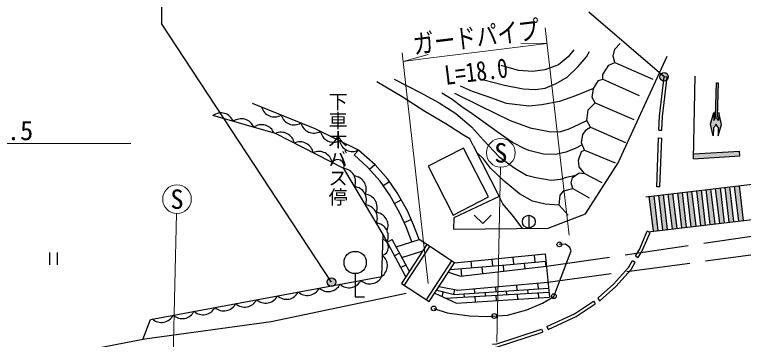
# Model space of a CAD drawing. Units: millimetres at full size, sheet at 1:1000; details may follow other scales. Extents: x 40000 to 680000, y 20000 to 380000.
# Drawn here: x 132782 to 201520, y 300130 to 330779 of the extents above; entities that cross this region are included whole.
import ezdxf
from ezdxf.enums import TextEntityAlignment as Align

# ---------------------------------------------------------------- set-up
doc = ezdxf.new("R2010")
doc.units = ezdxf.units.MM
doc.header["$LTSCALE"] = 1000
doc.linetypes.add('DASHED', pattern=[7.5, 6, -1.5])
for name, color, linetype, lineweight in [('M-BGD', 7, 'Continuous', 25), ('M-STR-HTXT', 7, 'Continuous', 13), ('M-STR-STRC', 7, 'Continuous', 25)]:
    doc.layers.add(name, color=color, linetype=linetype, lineweight=lineweight)
doc.layers.add('M-BMK-HTXT', color=7, linetype='Continuous')
doc.styles.add('@ＭＳ ゴシック', font='')
doc.styles.add('ＭＳ ゴシック', font='')
doc.styles.get('@ＭＳ ゴシック').set_extended_font_data('@MS Gothic')
doc.styles.get('ＭＳ ゴシック').set_extended_font_data('MS Gothic')

msp = doc.modelspace()

# ---------------------------------------------------------------- hatches: boundary and pattern name
at = {"layer": 'M-STR-STRC'}
for points in [[(193699, 324686, -1), (194374, 325116, -0.41421), (194252, 324563, -0.41421)], [(198935, 320436), (198965, 320354), (199041, 320218), (199137, 320093), (199150, 320077), (199126, 319328), (199461, 320418), (199196, 321527), (199172, 320778), (199105, 320870), (199059, 320974), (199037, 321086), (199033, 321157), (199135, 324330), (198986, 324335), (198884, 321162), (198876, 321091), (198847, 320981), (198794, 320879), (198721, 320792), (198745, 321541), (198410, 320452), (198674, 319343), (198698, 320092), (198712, 320107), (198816, 320225), (198900, 320356)], [(196835, 317627), (196826, 317175), (201193, 317455), (201164, 317904)], [(197528, 314212), (197081, 314160), (197468, 310873), (197915, 310925)], [(198362, 310978), (198809, 311030), (198422, 314318), (197975, 314265)], [(199315, 314423), (198869, 314370), (199255, 311083), (199702, 311136)], [(200209, 314528), (199762, 314475), (200149, 311188), (200596, 311241)], [(201103, 314633), (200656, 314581), (201043, 311293), (201490, 311346)], [(193059, 313686), (192612, 313634), (192999, 310346), (193446, 310399)], [(193952, 313791), (193506, 313739), (193892, 310452), (194339, 310504)], [(194786, 310557), (195233, 310610), (194846, 313897), (194399, 313844)], [(195680, 310662), (196127, 310715), (195740, 314002), (195293, 313949)], [(196634, 314107), (196187, 314055), (196574, 310767), (197021, 310820)], [(162328, 305318, -1), (163003, 305748, -0.41421), (162880, 305196, -0.41421)]]:
    msp.add_hatch(color=256, dxfattribs=at).paths.add_polyline_path(points)

# ---------------------------------------------------------------- linework, layer by layer
at = {"layer": 'M-BGD'}
for p, q in [((194325, 324867), (194037, 324901)), ((193549, 319884), (193839, 319873)), ((193356, 314536), (193522, 319143)), ((193522, 319143), (193813, 319132)), ((193646, 314526), (193813, 319132)), ((165216, 318001), (164800, 317533)), ((166269, 316179), (166767, 316621)), ((167547, 314645), (168126, 315038)), ((193646, 314526), (193356, 314536)), ((168614, 312955), (169233, 313310)), ((169512, 311171), (170180, 311460)), ((181281, 311842), (181281, 310642)), ((192716, 310223), (192443, 310341)), ((167936, 309306), (168395, 309552)), ((170014, 306529), (168395, 309552)), ((168757, 308876), (170939, 309552)), ((171674, 309072), (170939, 309552)), ((171674, 309072), (169280, 305406)), ((171925, 308908), (169531, 305242)), ((174284, 307367), (171674, 309072)), ((136090, 308346), (136090, 307172)), ((136790, 308346), (136790, 307172)), ((169088, 308259), (168628, 308013)), ((169295, 307871), (171294, 308490)), ((174284, 307367), (182831, 308196)), ((181771, 308093), (181837, 307413)), ((182831, 308196), (183227, 304107)), ((191338, 308013), (191593, 307860)), ((171639, 303865), (174033, 307531)), ((171891, 303701), (174284, 307367)), ((175809, 307515), (175860, 306890)), ((177800, 307708), (177854, 307052)), ((179781, 307900), (179847, 307220)), ((180842, 307316), (180892, 306796)), ((182833, 307509), (182879, 307028)), ((191069, 307564), (191324, 307411)), ((169683, 307147), (169223, 306901)), ((174864, 306809), (174921, 306101)), ((176857, 306971), (176909, 306333)), ((178850, 307133), (178897, 306564)), ((164903, 306336), (164903, 304161)), ((169280, 305406), (171891, 303701)), ((180117, 305277), (180151, 304761)), ((182110, 305451), (182147, 304892)), ((173198, 304640), (173082, 304190)), ((173432, 304031), (183182, 304575)), ((174285, 304849), (174167, 304390)), ((176132, 304927), (176160, 304497)), ((177158, 304563), (177179, 304240)), ((178124, 305102), (178156, 304629)), ((179154, 304695), (179176, 304351)), ((181149, 304826), (181173, 304463)), ((182172, 304519), (182203, 304044)), ((164903, 304161), (165792, 304161)), ((175162, 304431), (175182, 304128)), ((176181, 304184), (176214, 303674)), ((178178, 304296), (178211, 303797)), ((180175, 304407), (180207, 303921)), ((187782, 304022), (187947, 303775)), ((187377, 303751), (187542, 303504)), ((182479, 301112), (182604, 300843)), ((182972, 301341), (183097, 301071))]:
    msp.add_line(p, q, dxfattribs=at)
at = {"layer": 'M-BGD', "linetype": 'DASHED'}
for p, q in [((182943, 307035), (211833, 311251)), ((183089, 305537), (212046, 309439))]:
    msp.add_line(p, q, dxfattribs=at)
at = {"layer": 'M-BGD'}
for points in [[(189398, 326251), (189251, 326857), (189391, 327510), (189905, 328061)], [(177049, 324619), (178989, 324124), (180760, 323779), (181912, 323708), (182824, 323849), (183846, 324267), (184892, 324878), (185901, 325860), (186707, 326790), (187009, 327303)], [(185519, 327437), (185005, 326791), (184075, 326039), (182800, 325552), (181648, 325402), (180320, 325517), (178663, 325960)], [(176045, 318435), (178493, 313616), (174214, 311592), (174175, 310537), (183096, 310612), (186615, 311983), (189705, 316793), (194327, 326864)], [(188257, 324676), (188265, 325128), (188839, 326009), (189398, 326251), (192978, 324673)], [(168570, 324690), (171021, 323430), (172835, 322453), (174393, 321434), (175867, 320202), (177015, 318942), (178471, 317343), (179953, 316276), (181050, 315628), (181947, 315393), (183396, 315159), (184310, 315253), (184838, 315426), (185708, 315633)], [(187551, 322463), (187257, 322965), (187382, 323795), (187860, 324544), (188257, 324676), (191684, 323135)], [(193549, 319884), (193597, 321196), (194037, 324901)], [(193839, 319873), (193886, 321173), (194325, 324867)], [(176045, 318435), (175728, 319058), (175136, 319406), (173442, 320457), (171459, 321631), (169333, 323005), (166939, 324420)], [(187382, 323795), (185697, 323104), (184181, 322581), (182516, 322254), (181285, 322148), (179168, 322396), (177339, 323035), (175958, 323530), (174824, 324026)], [(186327, 318475), (185645, 318144), (184766, 317789), (183788, 317583), (182654, 317614), (181289, 317963), (180836, 318139), (179730, 318706), (178295, 319721), (176947, 320701), (175931, 321417), (174975, 322084), (174038, 322781), (173062, 323358)], [(174259, 323377), (176680, 322183), (179511, 320789), (181404, 320102), (183193, 319741), (184181, 319713), (185078, 319993), (186017, 320434), (186739, 320800)], [(165216, 318001), (161125, 320012), (155218, 322398)], [(187091, 320157), (186739, 320800), (186868, 321789), (187551, 322463), (191176, 320892)], [(169689, 306032), (167543, 310039), (163826, 316259), (157386, 319550), (151490, 321246)], [(186534, 317992), (186246, 318664), (186387, 319449), (186712, 319950), (187091, 320157), (190394, 318712)], [(170939, 309552), (170398, 310956), (169830, 312268), (168866, 313950), (167972, 315264), (166775, 316613), (165216, 318001)], [(184150, 312804), (182810, 312883), (181622, 313185), (180407, 313858), (178960, 315049), (177675, 316298), (176992, 317175), (176379, 317777)], [(186520, 315792), (186028, 316403), (185955, 317055), (186239, 317866), (186534, 317992), (189411, 316785)], [(170240, 309335), (169699, 310739), (169131, 312052), (168168, 313733), (167273, 315048), (166077, 316396), (164800, 317533)], [(185423, 314360), (185280, 314897), (185400, 315411), (186015, 315856), (186520, 315792), (188156, 314937)], [(184982, 311849), (184150, 312804), (184249, 313730), (184584, 314138), (185423, 314360), (186965, 313494)], [(180679, 310591), (179858, 311699), (178825, 312928), (178493, 313616)], [(176137, 311861), (176932, 311065), (177728, 311861)], [(144863, 300135), (145587, 302026), (167410, 306066), (167543, 310039)], [(191338, 308013), (191705, 308624), (192443, 310341)], [(191593, 307860), (191970, 308488), (192716, 310223)], [(172308, 303039), (173581, 302647), (175681, 302362), (177355, 302297), (179285, 302424), (181090, 302937), (182562, 303555), (183637, 304193), (185264, 308491), (185149, 308795), (184727, 309111), (184153, 309078)], [(173867, 306728), (179510, 307187), (182897, 307515)], [(187782, 304022), (187829, 304054), (189266, 305329), (190678, 306912), (191069, 307564)], [(187947, 303775), (188011, 303818), (189477, 305118), (190919, 306735), (191324, 307411)], [(173701, 306474), (174845, 306092), (182943, 307035)], [(172819, 305123), (174590, 304792), (183089, 305537)], [(172604, 304793), (174243, 304370), (183145, 304958)], [(81279, 288435), (93195, 289452), (121107, 295568), (145059, 300173), (156966, 301821), (169698, 304480)], [(172409, 304496), (174455, 303566), (183227, 304107)], [(182972, 301341), (185586, 302554), (187377, 303751)], [(183097, 301071), (185732, 302294), (187542, 303504)], [(177869, 299673), (178253, 299725), (182377, 301065), (182479, 301112)], [(177909, 299378), (178320, 299434), (182486, 300788), (182604, 300843)]]:
    msp.add_lwpolyline(points, dxfattribs=at)
msp.add_lwpolyline([(174152, 311869), (177478, 313572), (175122, 318171), (171797, 316468)], close=True, dxfattribs=at)
for centre, radius in [((181281, 311242), 600), ((184161, 309098), 225), ((164903, 307386), 1050), ((183645, 304213), 225), ((172316, 303059), 225), ((178033, 302342), 225)]:
    msp.add_circle(centre, radius, dxfattribs=at)
for centre, radius, start, end in [((157287, 322371), 1250, 194.87307, 301.13327), ((152244, 320249), 1250, 20.82065, 127.08085), ((159142, 321622), 1250, 194.87307, 301.13327), ((154166, 319696), 1250, 20.82065, 127.08085), ((156088, 319143), 1250, 20.82065, 127.08085), ((161002, 320849), 1250, 193.68313, 299.94333), ((157935, 318427), 1250, 9.80184, 116.06204), ((162855, 319997), 1250, 190.69131, 296.95151), ((159716, 317517), 1250, 9.80184, 116.06204), ((164649, 319115), 1250, 190.69131, 296.95151), ((161497, 316607), 1250, 9.80184, 116.06204), ((163245, 316476), 620, 339.46509, 146.39879), ((163695, 315016), 1250, 337.73468, 83.99489), ((164701, 314302), 1250, 337.92919, 84.18939), ((164721, 313299), 1250, 337.73468, 83.99489), ((165728, 312589), 1250, 337.72161, 83.98182), ((165747, 311582), 1250, 337.73468, 83.99489), ((166754, 310872), 1250, 337.73556, 83.99576), ((166773, 309866), 1250, 337.73468, 83.99489), ((167233, 308834), 806, 287.61717, 68.5342), ((166694, 307091), 1250, 304.94558, 51.20579), ((166290, 306622), 1250, 227.35868, 333.61888), ((162357, 305894), 1250, 227.35868, 333.61888), ((164323, 306258), 1250, 227.35868, 333.61888), ((158424, 305165), 1250, 227.35868, 333.61888), ((160390, 305530), 1250, 227.35868, 333.61888), ((154491, 304437), 1250, 227.35868, 333.61888), ((156457, 304801), 1250, 227.35868, 333.61888), ((150557, 303709), 1250, 227.35868, 333.61888), ((152524, 304073), 1250, 227.35868, 333.61888), ((148591, 303345), 1250, 227.35868, 333.61888), ((146624, 302981), 1250, 227.35868, 333.61888)]:
    msp.add_arc(centre, radius, start, end, dxfattribs=at)
at = {"layer": 'M-STR-HTXT'}
for p, q in [((185074, 309963), (182807, 329533)), ((182980, 328042), (180525, 328078)), ((171777, 305412), (169336, 327156)), ((169425, 326364), (171796, 327003)), ((178277, 299875), (178613, 316384)), ((147660, 295846), (148065, 312016))]:
    msp.add_line(p, q, dxfattribs=at)
for points in [[(169425, 326364), (171528, 326626), (178204, 327442), (182980, 328042)], [(96015, 292948), (102773, 318562), (103481, 318607), (143746, 318607)]]:
    msp.add_lwpolyline(points, dxfattribs=at)
for centre in [(178641, 317734), (148099, 313365)]:
    msp.add_circle(centre, 1350, dxfattribs=at)
at = {"layer": 'M-STR-STRC'}
for p, q in [((146635, 331927), (146635, 329927)), ((194037, 324901), (186941, 331006)), ((162665, 305533), (146635, 329927)), ((196826, 317175), (196978, 324962)), ((198884, 321162), (198986, 324335)), ((198986, 324335), (199135, 324330)), ((199135, 324330), (199033, 321157)), ((198410, 320452), (198745, 321541)), ((198745, 321541), (198721, 320792)), ((198847, 320981), (198876, 321091)), ((198876, 321091), (198884, 321162)), ((199037, 321086), (199033, 321157)), ((199059, 320974), (199037, 321086)), ((199196, 321527), (199172, 320778)), ((199461, 320418), (199196, 321527)), ((198674, 319343), (198410, 320452)), ((198721, 320792), (198794, 320879)), ((198794, 320879), (198847, 320981)), ((198900, 320356), (198816, 320225)), ((198935, 320436), (198900, 320356)), ((198935, 320436), (198965, 320354)), ((198965, 320354), (199041, 320218)), ((199105, 320870), (199059, 320974)), ((199172, 320778), (199105, 320870)), ((199126, 319328), (199461, 320418)), ((198698, 320092), (198674, 319343)), ((198712, 320107), (198698, 320092)), ((198816, 320225), (198712, 320107)), ((199041, 320218), (199137, 320093)), ((199150, 320077), (199126, 319328)), ((199137, 320093), (199150, 320077)), ((196835, 317627), (201164, 317904)), ((201193, 317455), (201164, 317904)), ((196826, 317175), (201193, 317455)), ((192305, 313598), (204803, 315069)), ((197081, 314160), (197468, 310873)), ((197528, 314212), (197915, 310925)), ((197975, 314265), (198362, 310978)), ((198422, 314318), (198809, 311030)), ((198869, 314370), (199255, 311083)), ((199315, 314423), (199702, 311136)), ((199762, 314475), (200149, 311188)), ((200209, 314528), (200596, 311241)), ((200656, 314581), (201043, 311293)), ((201103, 314633), (201490, 311346)), ((192612, 313634), (192999, 310346)), ((193059, 313686), (193446, 310399)), ((193506, 313739), (193892, 310452)), ((193952, 313791), (194339, 310504)), ((194399, 313844), (194786, 310557)), ((194846, 313897), (195233, 310609)), ((195293, 313949), (195680, 310662)), ((195740, 314002), (196127, 310715)), ((196187, 314055), (196574, 310767)), ((196634, 314107), (197021, 310820)), ((192552, 310294), (205190, 311781))]:
    msp.add_line(p, q, dxfattribs=at)
for centre in [(194037, 324901), (162665, 305533)]:
    msp.add_circle(centre, 400, dxfattribs=at)

# ---------------------------------------------------------------- texts
at = {"layer": 'M-BMK-HTXT', "style": '@ＭＳ ゴシック'}
msp.add_text('下車木バス停', height=1320, rotation=270, dxfattribs=at).set_placement((163271, 323485), align=Align.MIDDLE_LEFT)
at = {"layer": 'M-STR-HTXT', "style": 'ＭＳ ゴシック', "width": 0.8}
for s, p in [('ガードパイプ', (176495, 327233)), ('L=18.0 ', (176984, 324021))]:
    msp.add_text(s, height=1833, rotation=6.968, dxfattribs=at).set_placement(p, align=Align.BOTTOM_CENTER)
at = {"layer": 'M-STR-HTXT', "style": 'ＭＳ ゴシック'}
msp.add_text('ボックスカルバート L=27.5', height=1833, dxfattribs=at).set_placement((103314, 319846), align=Align.MIDDLE_LEFT)
for p in [(178641, 317734), (148099, 313365)]:
    msp.add_text('S', height=1833, dxfattribs=at).set_placement(p, align=Align.MIDDLE_CENTER)

doc.saveas('drawing.dxf')
